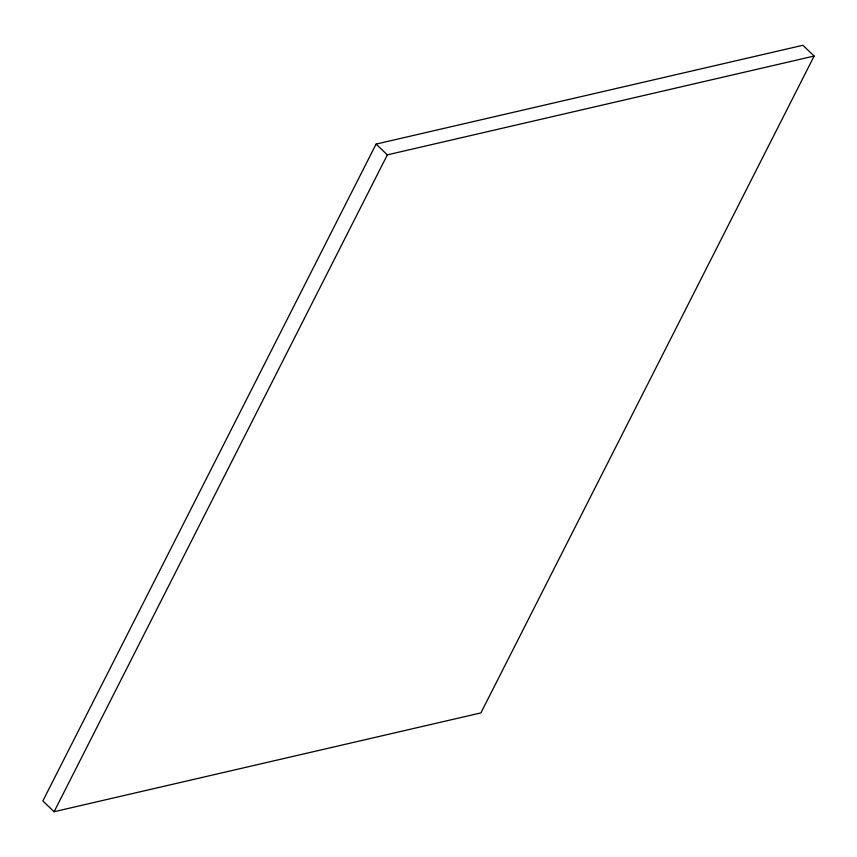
<?xml version="1.0" encoding="UTF-8"?>
<svg xmlns="http://www.w3.org/2000/svg" width="857" height="857" viewBox="0 0 857 857"><rect width="100%" height="100%" fill="white"/><g stroke="black" fill="none" stroke-linecap="round" stroke-linejoin="round"><path stroke-width="1.29" d="M376.094 144.094L42.85 800.952L54.109 811.718L480.906 712.906L814.15 56.048L802.891 45.282L376.094 144.094L387.353 154.86L814.15 56.048M54.109 811.718L387.353 154.86"/></g></svg>
